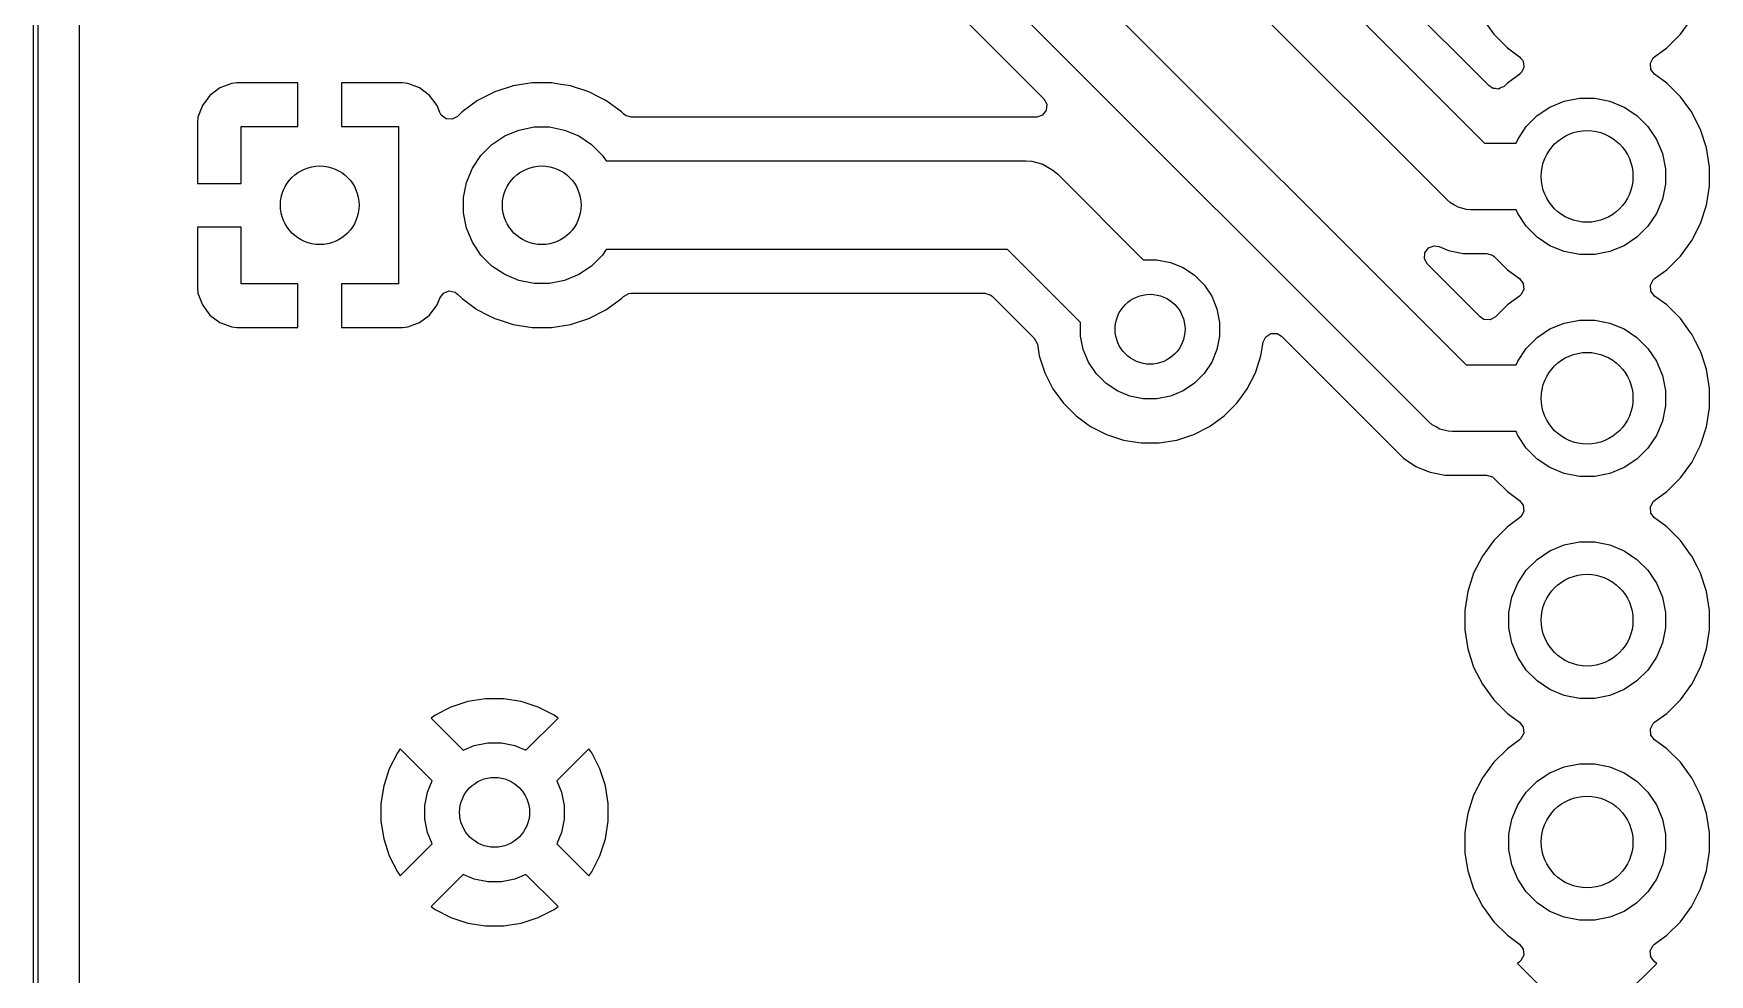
# Model space of a CAD drawing. Extents: x 101.7 to 181.8, y -136.4 to -71.3.
# Drawn here: x 101.72 to 120.9, y -121.31 to -110.53 of the extents above; entities that cross this region are included whole.
import ezdxf

# ---------------------------------------------------------------- set-up
doc = ezdxf.new("R2010")
doc.units = 0
doc.layers.add('BLACK', color=7, linetype='CONTINUOUS')

msp = doc.modelspace()

# ---------------------------------------------------------------- linework, layer by layer
at = {"layer": 'BLACK', "linetype": 'CONTINUOUS'}
for p, q in [((101.725, -136.375), (101.725, -71.375)), ((101.775, -71.4), (101.775, -136.35)), ((102.2505, -119.347682), (102.2505, -101.131947)), ((118.380329, -111.133699), (113.917819, -106.671189)), ((113.381, -106.842184), (118.327816, -111.789)), ((110.881, -107.092184), (118.117816, -114.329)), ((117.900592, -112.439408), (112.730592, -107.269408)), ((117.690592, -114.979408), (110.230592, -107.519408)), ((109.815296, -107.811927), (113.28429, -111.28092)), ((118.302187, -110.364025), (118.431752, -110.542358)), ((120.568242, -110.542365), (120.697815, -110.364022)), ((118.431752, -110.542358), (118.431756, -110.542363)), ((118.431756, -110.542363), (118.587636, -110.698243)), ((120.412365, -110.698242), (120.568242, -110.542365)), ((118.587636, -110.698243), (118.587641, -110.698247)), ((118.587641, -110.698247), (118.727254, -110.799682)), ((118.727254, -110.799682), (118.743107, -110.820241)), ((118.743107, -110.820241), (118.761866, -110.838191)), ((120.2241, -110.875375), (120.256705, -110.81358)), ((120.256705, -110.81358), (120.272745, -110.799682)), ((120.272745, -110.799682), (120.412358, -110.698247)), ((120.412356, -110.698247), (120.412365, -110.698242)), ((120.412358, -110.698247), (120.412356, -110.698247)), ((118.729057, -110.999009), (118.587635, -111.101758)), ((118.730847, -110.997607), (118.729057, -110.999009)), ((118.743293, -110.98642), (118.730847, -110.997607)), ((118.745845, -110.981582), (118.743293, -110.98642)), ((118.755248, -110.972107), (118.745845, -110.981582)), ((118.763784, -110.947584), (118.755248, -110.972107)), ((118.761866, -110.838191), (118.764097, -110.847461)), ((118.775899, -110.924625), (118.763784, -110.947584)), ((118.764097, -110.847461), (118.76992, -110.855012)), ((118.76992, -110.855012), (118.772141, -110.880878)), ((118.772141, -110.880878), (118.778218, -110.906121)), ((118.778218, -110.906121), (118.775083, -110.915126)), ((118.775083, -110.915126), (118.775899, -110.924625)), ((120.230079, -110.944989), (120.2241, -110.875375)), ((120.272745, -111.000318), (120.230079, -110.944989)), ((120.412358, -111.101752), (120.272745, -111.000318)), ((103.857906, -111.156649), (103.742812, -111.242809)), ((103.857913, -111.156645), (103.857906, -111.156649)), ((103.99262, -111.106403), (103.857913, -111.156645)), ((103.992627, -111.106401), (103.99262, -111.106403)), ((104.052155, -111.1), (103.992627, -111.106401)), ((104.75, -111.1), (104.052155, -111.1)), ((104.75, -111.6), (104.75, -111.1)), ((105.947844, -111.1), (105.25, -111.1)), ((105.25, -111.1), (105.25, -111.6)), ((106.007372, -111.106401), (105.947844, -111.1)), ((106.007379, -111.106403), (106.007372, -111.106401)), ((106.142086, -111.156645), (106.007379, -111.106403)), ((106.142093, -111.156649), (106.142086, -111.156645)), ((106.257187, -111.242809), (106.142093, -111.156649)), ((107.002393, -111.202104), (106.805974, -111.302187)), ((107.002396, -111.202103), (107.002393, -111.202104)), ((107.212047, -111.133985), (107.002396, -111.202103)), ((107.357201, -111.110995), (107.212047, -111.133985)), ((107.429778, -111.0995), (107.357201, -111.110995)), ((107.650222, -111.0995), (107.429778, -111.0995)), ((107.759086, -111.116742), (107.650222, -111.0995)), ((107.867952, -111.133985), (107.759086, -111.116742)), ((108.077603, -111.202103), (107.867952, -111.133985)), ((108.077606, -111.202104), (108.077603, -111.202103)), ((108.211096, -111.270122), (108.077606, -111.202104)), ((118.402322, -111.147834), (118.380329, -111.133699)), ((118.410994, -111.156132), (118.402322, -111.147834)), ((118.417073, -111.157315), (118.410994, -111.156132)), ((118.424673, -111.162199), (118.417073, -111.157315)), ((118.452349, -111.164179), (118.424673, -111.162199)), ((118.479577, -111.169477), (118.452349, -111.164179)), ((118.486707, -111.166637), (118.479577, -111.169477)), ((118.494365, -111.167185), (118.486707, -111.166637)), ((118.518716, -111.153888), (118.494365, -111.167185)), ((118.544488, -111.143625), (118.518716, -111.153888)), ((118.550399, -111.138993), (118.544488, -111.143625)), ((118.587635, -111.101758), (118.550399, -111.138993)), ((120.412363, -111.101756), (120.412358, -111.101752)), ((120.568243, -111.257636), (120.412363, -111.101756)), ((103.656645, -111.357913), (103.606403, -111.49262)), ((103.656649, -111.357906), (103.656645, -111.357913)), ((103.742809, -111.242812), (103.656649, -111.357906)), ((103.742812, -111.242809), (103.742809, -111.242812)), ((106.25719, -111.242812), (106.257187, -111.242809)), ((106.34335, -111.357906), (106.25719, -111.242812)), ((106.343354, -111.357913), (106.34335, -111.357906)), ((106.373213, -111.437968), (106.343354, -111.357913)), ((106.805974, -111.302187), (106.627641, -111.431752)), ((108.274022, -111.302185), (108.211096, -111.270122)), ((108.274024, -111.302186), (108.274022, -111.302185)), ((108.274025, -111.302187), (108.274024, -111.302186)), ((108.452358, -111.431752), (108.274025, -111.302187)), ((113.28429, -111.28092), (113.317775, -111.342243)), ((113.317775, -111.342243), (113.312791, -111.411935)), ((118.929046, -111.474291), (119.075743, -111.376271)), ((119.075743, -111.376271), (119.238744, -111.308754)), ((119.238744, -111.308754), (119.411785, -111.274334)), ((119.411785, -111.274334), (119.588215, -111.274334)), ((119.588215, -111.274334), (119.761256, -111.308754)), ((119.761256, -111.308754), (119.924257, -111.376271)), ((119.924257, -111.376271), (120.070954, -111.474291)), ((120.568247, -111.257641), (120.568243, -111.257636)), ((120.622403, -111.332181), (120.568247, -111.257641)), ((120.697815, -111.435978), (120.622403, -111.332181)), ((103.606401, -111.492627), (103.6, -111.552155)), ((103.6, -111.552155), (103.6, -112.25)), ((103.606403, -111.49262), (103.606401, -111.492627)), ((104.1, -112.25), (104.1, -111.6)), ((104.1, -111.6), (104.75, -111.6)), ((105.25, -111.6), (105.9, -111.6)), ((105.9, -111.6), (105.9, -113.4)), ((106.390127, -111.468945), (106.373213, -111.437968)), ((106.44606, -111.510816), (106.390127, -111.468945)), ((106.515752, -111.515801), (106.44606, -111.510816)), ((106.577075, -111.482317), (106.515752, -111.515801)), ((106.627636, -111.431756), (106.577075, -111.482317)), ((106.627641, -111.431752), (106.627636, -111.431756)), ((108.452363, -111.431756), (108.452358, -111.431752)), ((108.475788, -111.455181), (108.452363, -111.431756)), ((108.49643, -111.471815), (108.475788, -111.455181)), ((108.563469, -111.4915), (108.49643, -111.471815)), ((113.179329, -111.4915), (108.563469, -111.4915)), ((113.179333, -111.4915), (113.179329, -111.4915)), ((113.184465, -111.492005), (113.179333, -111.4915)), ((113.205455, -111.492285), (113.184465, -111.492005)), ((113.270919, -111.467868), (113.205455, -111.492285)), ((113.312791, -111.411935), (113.270919, -111.467868)), ((118.706271, -111.745743), (118.804291, -111.599046)), ((118.804291, -111.599046), (118.929046, -111.474291)), ((120.070954, -111.474291), (120.195709, -111.599046)), ((120.195709, -111.599046), (120.293729, -111.745743)), ((120.757011, -111.552155), (120.697815, -111.435978)), ((120.797895, -111.632393), (120.757011, -111.552155)), ((106.969046, -111.804291), (107.115743, -111.706271)), ((107.115743, -111.706271), (107.278744, -111.638754)), ((107.278744, -111.638754), (107.451785, -111.604334)), ((107.451785, -111.604334), (107.628215, -111.604334)), ((107.628215, -111.604334), (107.801256, -111.638754)), ((107.801256, -111.638754), (107.964257, -111.706271)), ((107.964257, -111.706271), (108.110954, -111.804291)), ((118.327816, -111.789), (118.688353, -111.789)), ((118.688353, -111.789), (118.706271, -111.745743)), ((120.293729, -111.745743), (120.361246, -111.908744)), ((120.797895, -111.632394), (120.797895, -111.632393)), ((120.866015, -111.842049), (120.797895, -111.632394)), ((106.746271, -112.075743), (106.844291, -111.929046)), ((106.844291, -111.929046), (106.969046, -111.804291)), ((108.110954, -111.804291), (108.235709, -111.929046)), ((108.235709, -111.929046), (108.277774, -111.992)), ((120.361246, -111.908744), (120.395666, -112.081785)), ((120.9005, -112.059778), (120.866015, -111.842049)), ((106.678754, -112.238744), (106.746271, -112.075743)), ((108.277774, -111.992), (113.08, -111.992)), ((113.08, -111.992), (113.146307, -111.996346)), ((113.146307, -111.996346), (113.274403, -112.030669)), ((113.274403, -112.030669), (113.389251, -112.096977)), ((113.389251, -112.096977), (113.43921, -112.14079)), ((113.43921, -112.14079), (114.422272, -113.123852)), ((120.395666, -112.081785), (120.395666, -112.258215)), ((120.9005, -112.280222), (120.9005, -112.059778)), ((103.6, -112.25), (104.1, -112.25)), ((106.644334, -112.411785), (106.678754, -112.238744)), ((120.395666, -112.258215), (120.361246, -112.431256)), ((120.866015, -112.497951), (120.9005, -112.280222)), ((106.644334, -112.588215), (106.644334, -112.411785)), ((117.938053, -112.472259), (117.900592, -112.439408)), ((117.938062, -112.472268), (117.938053, -112.472259)), ((117.982547, -112.497951), (117.938062, -112.472268)), ((118.024197, -112.521998), (117.982547, -112.497951)), ((118.120269, -112.547741), (118.024197, -112.521998)), ((118.120285, -112.547741), (118.120269, -112.547741)), ((118.17, -112.551), (118.120285, -112.547741)), ((118.688353, -112.551), (118.17, -112.551)), ((118.706271, -112.594257), (118.688353, -112.551)), ((120.361246, -112.431256), (120.293729, -112.594257)), ((120.797895, -112.707606), (120.866015, -112.497951)), ((103.6, -112.75), (103.6, -113.447844)), ((104.1, -112.75), (103.6, -112.75)), ((104.1, -113.4), (104.1, -112.75)), ((106.678754, -112.761256), (106.644334, -112.588215)), ((118.804291, -112.740954), (118.706271, -112.594257)), ((118.929046, -112.865709), (118.804291, -112.740954)), ((120.195709, -112.740954), (120.070954, -112.865709)), ((120.293729, -112.594257), (120.195709, -112.740954)), ((120.697815, -112.904022), (120.797895, -112.707606)), ((106.746271, -112.924257), (106.678754, -112.761256)), ((106.844291, -113.070954), (106.746271, -112.924257)), ((119.075743, -112.963729), (118.929046, -112.865709)), ((120.070954, -112.865709), (119.924257, -112.963729)), ((120.568242, -113.082365), (120.697815, -112.904022)), ((106.969046, -113.195709), (106.844291, -113.070954)), ((108.235709, -113.070954), (108.110954, -113.195709)), ((108.277774, -113.008), (108.235709, -113.070954)), ((112.86958, -113.008), (108.277774, -113.008)), ((113.703852, -113.842272), (112.86958, -113.008)), ((114.422272, -113.123852), (114.578414, -113.123852)), ((114.578414, -113.123852), (114.732228, -113.154448)), ((117.639704, -113.115236), (117.644688, -113.045544)), ((117.673189, -113.176559), (117.639704, -113.115236)), ((117.644688, -113.045544), (117.68656, -112.989611)), ((117.68656, -112.989611), (117.752024, -112.965194)), ((117.752024, -112.965194), (117.808322, -112.974317)), ((117.808322, -112.974317), (117.912871, -113.017622)), ((117.912871, -113.017622), (117.912876, -113.017624)), ((117.912876, -113.017624), (117.91288, -113.017624)), ((117.91288, -113.017624), (117.912881, -113.017625)), ((117.912881, -113.017625), (118.083176, -113.0515)), ((118.083176, -113.0515), (118.083179, -113.0515)), ((118.083179, -113.0515), (118.08318, -113.0515)), ((118.08318, -113.0515), (118.349531, -113.0515)), ((118.349531, -113.0515), (118.41657, -113.071185)), ((118.41657, -113.071185), (118.437212, -113.087819)), ((118.437212, -113.087819), (118.587636, -113.238243)), ((119.238744, -113.031246), (119.075743, -112.963729)), ((119.411785, -113.065666), (119.238744, -113.031246)), ((119.588215, -113.065666), (119.411785, -113.065666)), ((119.761256, -113.031246), (119.588215, -113.065666)), ((119.924257, -112.963729), (119.761256, -113.031246)), ((120.412365, -113.238242), (120.568242, -113.082365)), ((107.115743, -113.293729), (106.969046, -113.195709)), ((107.278744, -113.361246), (107.115743, -113.293729)), ((107.964257, -113.293729), (107.801256, -113.361246)), ((108.110954, -113.195709), (107.964257, -113.293729)), ((114.732228, -113.154448), (114.877117, -113.214463)), ((114.877117, -113.214463), (115.007515, -113.301592)), ((115.007515, -113.301592), (115.118408, -113.412485)), ((118.27533, -113.7787), (117.673189, -113.176559)), ((118.587636, -113.238243), (118.587641, -113.238247)), ((118.587641, -113.238247), (118.727254, -113.339682)), ((120.272745, -113.339682), (120.412358, -113.238247)), ((120.412356, -113.238247), (120.412365, -113.238242)), ((120.412358, -113.238247), (120.412356, -113.238247)), ((103.6, -113.447844), (103.606401, -113.507372)), ((103.606401, -113.507372), (103.606403, -113.507379)), ((103.606403, -113.507379), (103.656645, -113.642086)), ((104.75, -113.4), (104.1, -113.4)), ((104.75, -113.9), (104.75, -113.4)), ((105.9, -113.4), (105.25, -113.4)), ((105.25, -113.4), (105.25, -113.9)), ((106.373213, -113.562031), (106.415084, -113.506097)), ((106.415084, -113.506097), (106.480548, -113.48168)), ((106.480548, -113.48168), (106.548821, -113.496531)), ((106.548821, -113.496531), (106.577076, -113.517683)), ((106.577076, -113.517683), (106.627636, -113.568243)), ((107.451785, -113.395666), (107.278744, -113.361246)), ((107.628215, -113.395666), (107.451785, -113.395666)), ((107.801256, -113.361246), (107.628215, -113.395666)), ((108.475788, -113.544819), (108.537111, -113.511334)), ((108.537111, -113.511334), (108.563469, -113.5085)), ((108.563469, -113.5085), (112.610904, -113.5085)), ((112.610904, -113.5085), (112.677943, -113.528185)), ((115.118408, -113.412485), (115.205537, -113.542883)), ((118.727254, -113.339682), (118.76992, -113.395012)), ((118.775899, -113.464625), (118.743293, -113.52642)), ((118.76992, -113.395012), (118.775899, -113.464625)), ((120.2241, -113.415375), (120.256705, -113.35358)), ((120.230079, -113.484989), (120.2241, -113.415375)), ((120.272745, -113.540318), (120.230079, -113.484989)), ((120.256705, -113.35358), (120.272745, -113.339682)), ((103.656645, -113.642086), (103.656649, -113.642093)), ((103.656649, -113.642093), (103.742809, -113.757187)), ((106.25719, -113.757187), (106.34335, -113.642093)), ((106.34335, -113.642093), (106.343354, -113.642086)), ((106.343354, -113.642086), (106.373213, -113.562031)), ((106.627636, -113.568243), (106.627641, -113.568247)), ((106.627641, -113.568247), (106.783192, -113.68126)), ((106.783192, -113.68126), (106.805978, -113.697815)), ((106.805978, -113.697815), (106.922501, -113.757187)), ((108.077606, -113.797895), (108.274022, -113.697815)), ((108.274022, -113.697815), (108.452365, -113.568242)), ((108.452365, -113.568242), (108.475788, -113.544819)), ((112.677943, -113.528185), (112.698585, -113.544819)), ((112.698585, -113.544819), (113.17541, -114.021644)), ((115.205537, -113.542883), (115.265552, -113.687772)), ((115.265552, -113.687772), (115.296148, -113.841586)), ((118.587642, -113.641751), (118.450692, -113.778701)), ((118.727254, -113.540318), (118.587642, -113.641751)), ((118.743293, -113.52642), (118.727254, -113.540318)), ((120.412358, -113.641752), (120.272745, -113.540318)), ((120.412363, -113.641756), (120.412358, -113.641752)), ((120.568243, -113.797636), (120.412363, -113.641756)), ((103.742809, -113.757187), (103.742812, -113.75719)), ((103.742812, -113.75719), (103.857906, -113.84335)), ((103.857906, -113.84335), (103.857913, -113.843354)), ((103.857913, -113.843354), (103.99262, -113.893596)), ((103.99262, -113.893596), (103.992627, -113.893598)), ((103.992627, -113.893598), (104.052155, -113.899999)), ((104.052155, -113.899999), (104.052172, -113.9)), ((104.052172, -113.9), (104.75, -113.9)), ((105.25, -113.9), (105.947828, -113.9)), ((105.947828, -113.9), (105.947844, -113.899999)), ((105.947844, -113.899999), (106.007372, -113.893598)), ((106.007372, -113.893598), (106.007379, -113.893596)), ((106.007379, -113.893596), (106.142086, -113.843354)), ((106.142086, -113.843354), (106.142093, -113.84335)), ((106.142093, -113.84335), (106.257187, -113.75719)), ((106.257187, -113.75719), (106.25719, -113.757187)), ((106.922501, -113.757187), (107.002393, -113.797895)), ((107.002393, -113.797895), (107.002396, -113.797896)), ((107.002396, -113.797896), (107.063188, -113.817648)), ((107.063188, -113.817648), (107.212049, -113.866015)), ((107.212049, -113.866015), (107.429778, -113.9005)), ((107.429778, -113.9005), (107.429779, -113.9005)), ((107.429779, -113.9005), (107.650221, -113.9005)), ((107.650221, -113.9005), (107.650222, -113.9005)), ((107.650222, -113.9005), (107.867951, -113.866015)), ((107.867951, -113.866015), (108.077606, -113.797895)), ((113.703852, -113.998414), (113.703852, -113.842272)), ((115.296148, -113.841586), (115.296148, -113.998414)), ((118.319677, -113.807201), (118.27533, -113.7787)), ((118.389369, -113.812185), (118.319677, -113.807201)), ((118.450692, -113.778701), (118.389369, -113.812185)), ((119.075743, -113.916271), (119.238744, -113.848754)), ((119.238744, -113.848754), (119.411785, -113.814334)), ((119.411785, -113.814334), (119.588215, -113.814334)), ((119.588215, -113.814334), (119.761256, -113.848754)), ((119.761256, -113.848754), (119.924257, -113.916271)), ((120.568247, -113.797641), (120.568243, -113.797636)), ((120.68126, -113.953192), (120.568247, -113.797641)), ((113.17541, -114.021644), (113.208895, -114.082967)), ((113.208895, -114.082967), (113.210202, -114.089926)), ((113.210202, -114.089926), (113.231522, -114.224531)), ((113.734448, -114.152228), (113.703852, -113.998414)), ((115.296148, -113.998414), (115.265552, -114.152228)), ((115.768477, -114.224534), (115.793224, -114.068288)), ((115.793224, -114.068288), (115.823152, -114.005156)), ((115.823152, -114.005156), (115.882463, -113.968224)), ((115.882463, -113.968224), (115.952326, -113.969222)), ((115.952326, -113.969222), (116.003377, -114.000007)), ((116.003377, -114.000007), (117.398072, -115.394703)), ((118.804291, -114.139046), (118.929046, -114.014291)), ((118.929046, -114.014291), (119.075743, -113.916271)), ((119.924257, -113.916271), (120.070954, -114.014291)), ((120.070954, -114.014291), (120.195709, -114.139046)), ((120.697815, -113.975978), (120.68126, -113.953192)), ((120.741411, -114.061539), (120.697815, -113.975978)), ((120.797895, -114.172393), (120.741411, -114.061539)), ((113.231522, -114.224531), (113.231523, -114.224533)), ((113.231523, -114.224533), (113.231523, -114.224534)), ((113.231523, -114.224534), (113.29478, -114.419219)), ((113.794463, -114.297117), (113.734448, -114.152228)), ((115.265552, -114.152228), (115.205537, -114.297117)), ((115.70522, -114.419219), (115.768477, -114.224534)), ((118.688353, -114.329), (118.706271, -114.285743)), ((118.706271, -114.285743), (118.804291, -114.139046)), ((120.195709, -114.139046), (120.293729, -114.285743)), ((120.293729, -114.285743), (120.361246, -114.448744)), ((120.797896, -114.172396), (120.797895, -114.172393)), ((120.811273, -114.213567), (120.797896, -114.172396)), ((120.866015, -114.382049), (120.811273, -114.213567)), ((113.29478, -114.419219), (113.336335, -114.500776)), ((113.881592, -114.427515), (113.794463, -114.297117)), ((113.992485, -114.538408), (113.881592, -114.427515)), ((115.118408, -114.427515), (115.007515, -114.538408)), ((115.205537, -114.297117), (115.118408, -114.427515)), ((115.612287, -114.60161), (115.70522, -114.419219)), ((118.117816, -114.329), (118.688353, -114.329)), ((120.361246, -114.448744), (120.395666, -114.621785)), ((120.9005, -114.599778), (120.866015, -114.382049)), ((113.336335, -114.500776), (113.387715, -114.601613)), ((113.387715, -114.601613), (113.508028, -114.767213)), ((114.122883, -114.625537), (113.992485, -114.538408)), ((114.267772, -114.685552), (114.122883, -114.625537)), ((114.877117, -114.625537), (114.732228, -114.685552)), ((115.007515, -114.538408), (114.877117, -114.625537)), ((115.544732, -114.69459), (115.612287, -114.60161)), ((120.395666, -114.621785), (120.395666, -114.798215)), ((120.9005, -114.820222), (120.9005, -114.599778)), ((113.508028, -114.767213), (113.652786, -114.911971)), ((114.421586, -114.716148), (114.267772, -114.685552)), ((114.578414, -114.716148), (114.421586, -114.716148)), ((114.732228, -114.685552), (114.578414, -114.716148)), ((115.347219, -114.911966), (115.491966, -114.767219)), ((115.491966, -114.767219), (115.491968, -114.767215)), ((115.491968, -114.767215), (115.491971, -114.767213)), ((115.491971, -114.767213), (115.544732, -114.69459)), ((120.395666, -114.798215), (120.361246, -114.971256)), ((120.866015, -115.037951), (120.9005, -114.820222)), ((113.652786, -114.911971), (113.777402, -115.002508)), ((113.777402, -115.002508), (113.81839, -115.032287)), ((113.81839, -115.032287), (113.932029, -115.090189)), ((114.999219, -115.12522), (115.18161, -115.032287)), ((115.18161, -115.032287), (115.27459, -114.964732)), ((115.27459, -114.964732), (115.347213, -114.911971)), ((115.347213, -114.911971), (115.347215, -114.911968)), ((115.347215, -114.911968), (115.347219, -114.911966)), ((117.728053, -115.012259), (117.690592, -114.979408)), ((117.728062, -115.012268), (117.728053, -115.012259)), ((117.772547, -115.037951), (117.728062, -115.012268)), ((117.814197, -115.061998), (117.772547, -115.037951)), ((120.361246, -114.971256), (120.293729, -115.134257)), ((120.797895, -115.247606), (120.866015, -115.037951)), ((113.932029, -115.090189), (114.000776, -115.125218)), ((114.000776, -115.125218), (114.000778, -115.125218)), ((114.000778, -115.125218), (114.000781, -115.12522)), ((114.000781, -115.12522), (114.105137, -115.159127)), ((114.105137, -115.159127), (114.195465, -115.188477)), ((114.195465, -115.188477), (114.296557, -115.204488)), ((114.296557, -115.204488), (114.397648, -115.2205)), ((114.397648, -115.2205), (114.397649, -115.2205)), ((114.397649, -115.2205), (114.602351, -115.2205)), ((114.602351, -115.2205), (114.602352, -115.2205)), ((114.602352, -115.2205), (114.804534, -115.188477)), ((114.804534, -115.188477), (114.999219, -115.12522)), ((117.910269, -115.087741), (117.814197, -115.061998)), ((117.910285, -115.087741), (117.910269, -115.087741)), ((117.96, -115.091), (117.910285, -115.087741)), ((118.688353, -115.091), (117.96, -115.091)), ((118.706271, -115.134257), (118.688353, -115.091)), ((118.804291, -115.280954), (118.706271, -115.134257)), ((120.293729, -115.134257), (120.195709, -115.280954)), ((117.398072, -115.394703), (117.398073, -115.394704)), ((117.398073, -115.394704), (117.542456, -115.491177)), ((118.929046, -115.405709), (118.804291, -115.280954)), ((119.075743, -115.503729), (118.929046, -115.405709)), ((120.070954, -115.405709), (119.924257, -115.503729)), ((120.195709, -115.280954), (120.070954, -115.405709)), ((120.697815, -115.444022), (120.797895, -115.247606)), ((117.542456, -115.491177), (117.641868, -115.532354)), ((117.641868, -115.532354), (117.702876, -115.557624)), ((117.702876, -115.557624), (117.70288, -115.557624)), ((117.70288, -115.557624), (117.702881, -115.557625)), ((117.702881, -115.557625), (117.873176, -115.5915)), ((117.873176, -115.5915), (117.873179, -115.5915)), ((117.873179, -115.5915), (117.87318, -115.5915)), ((117.87318, -115.5915), (118.349531, -115.5915)), ((118.349531, -115.5915), (118.41657, -115.611185)), ((118.41657, -115.611185), (118.437212, -115.627819)), ((118.437212, -115.627819), (118.587636, -115.778243)), ((119.238744, -115.571246), (119.075743, -115.503729)), ((119.411785, -115.605666), (119.238744, -115.571246)), ((119.588215, -115.605666), (119.411785, -115.605666)), ((119.761256, -115.571246), (119.588215, -115.605666)), ((119.924257, -115.503729), (119.761256, -115.571246)), ((120.412365, -115.778242), (120.568242, -115.622365)), ((120.568242, -115.622365), (120.697815, -115.444022)), ((118.587636, -115.778243), (118.587641, -115.778247)), ((118.587641, -115.778247), (118.727254, -115.879682)), ((120.272745, -115.879682), (120.412358, -115.778247)), ((120.412356, -115.778247), (120.412365, -115.778242)), ((120.412358, -115.778247), (120.412356, -115.778247)), ((118.727254, -115.879682), (118.76992, -115.935012)), ((118.775899, -116.004625), (118.743293, -116.06642)), ((118.76992, -115.935012), (118.775899, -116.004625)), ((120.2241, -115.955375), (120.256705, -115.89358)), ((120.230079, -116.024989), (120.2241, -115.955375)), ((120.256705, -115.89358), (120.272745, -115.879682)), ((118.587636, -116.181756), (118.431756, -116.337636)), ((118.587641, -116.181752), (118.587636, -116.181756)), ((118.727254, -116.080318), (118.587641, -116.181752)), ((118.743293, -116.06642), (118.727254, -116.080318)), ((120.272745, -116.080318), (120.230079, -116.024989)), ((120.412358, -116.181752), (120.272745, -116.080318)), ((120.412363, -116.181756), (120.412358, -116.181752)), ((120.568243, -116.337636), (120.412363, -116.181756)), ((118.431752, -116.337641), (118.302187, -116.515974)), ((118.431756, -116.337636), (118.431752, -116.337641)), ((119.075743, -116.456271), (119.238744, -116.388754)), ((119.238744, -116.388754), (119.411785, -116.354334)), ((119.411785, -116.354334), (119.588215, -116.354334)), ((119.588215, -116.354334), (119.761256, -116.388754)), ((119.761256, -116.388754), (119.924257, -116.456271)), ((120.568247, -116.337641), (120.568243, -116.337636)), ((120.68126, -116.493192), (120.568247, -116.337641)), ((118.302187, -116.515974), (118.202104, -116.712393)), ((118.804291, -116.679046), (118.929046, -116.554291)), ((118.929046, -116.554291), (119.075743, -116.456271)), ((119.924257, -116.456271), (120.070954, -116.554291)), ((120.070954, -116.554291), (120.195709, -116.679046)), ((120.697815, -116.515978), (120.68126, -116.493192)), ((120.763237, -116.644375), (120.697815, -116.515978)), ((118.202103, -116.712396), (118.133985, -116.922047)), ((118.202104, -116.712393), (118.202103, -116.712396)), ((118.706271, -116.825743), (118.804291, -116.679046)), ((120.195709, -116.679046), (120.293729, -116.825743)), ((120.797895, -116.712393), (120.763237, -116.644375)), ((120.797895, -116.712394), (120.797895, -116.712393)), ((120.866015, -116.922049), (120.797895, -116.712394)), ((118.133985, -116.922047), (118.0995, -117.139778)), ((118.638754, -116.988744), (118.706271, -116.825743)), ((120.293729, -116.825743), (120.361246, -116.988744)), ((120.9005, -117.139778), (120.866015, -116.922049)), ((118.0995, -117.139778), (118.0995, -117.360221)), ((118.604334, -117.161785), (118.638754, -116.988744)), ((118.604334, -117.338215), (118.604334, -117.161785)), ((120.361246, -116.988744), (120.395666, -117.161785)), ((120.395666, -117.161785), (120.395666, -117.338215)), ((120.9005, -117.360222), (120.9005, -117.139778)), ((118.638754, -117.511256), (118.604334, -117.338215)), ((120.395666, -117.338215), (120.361246, -117.511256)), ((118.0995, -117.360221), (118.133985, -117.577952)), ((118.706271, -117.674257), (118.638754, -117.511256)), ((120.361246, -117.511256), (120.293729, -117.674257)), ((120.866015, -117.577951), (120.9005, -117.360222)), ((118.133985, -117.577952), (118.202103, -117.787603)), ((118.804291, -117.820954), (118.706271, -117.674257)), ((120.293729, -117.674257), (120.195709, -117.820954)), ((120.797895, -117.787606), (120.866015, -117.577951)), ((118.202103, -117.787603), (118.202104, -117.787606)), ((118.202104, -117.787606), (118.302187, -117.984025)), ((118.929046, -117.945709), (118.804291, -117.820954)), ((120.195709, -117.820954), (120.070954, -117.945709)), ((120.697815, -117.984022), (120.797895, -117.787606)), ((118.302187, -117.984025), (118.431752, -118.162358)), ((119.075743, -118.043729), (118.929046, -117.945709)), ((119.238744, -118.111246), (119.075743, -118.043729)), ((119.411785, -118.145666), (119.238744, -118.111246)), ((119.761256, -118.111246), (119.588215, -118.145666)), ((119.924257, -118.043729), (119.761256, -118.111246)), ((120.070954, -117.945709), (119.924257, -118.043729)), ((120.568242, -118.162365), (120.697815, -117.984022)), ((106.500968, -118.245244), (106.318644, -118.338143)), ((106.695582, -118.182009), (106.500968, -118.245244)), ((106.897683, -118.15), (106.695582, -118.182009)), ((107.102317, -118.15), (106.897683, -118.15)), ((107.304417, -118.182009), (107.102317, -118.15)), ((107.499031, -118.245244), (107.304417, -118.182009)), ((107.68135, -118.338141), (107.499031, -118.245244)), ((118.431752, -118.162358), (118.431756, -118.162363)), ((118.431756, -118.162363), (118.587636, -118.318243)), ((119.588215, -118.145666), (119.411785, -118.145666)), ((120.412365, -118.318242), (120.568242, -118.162365)), ((106.318644, -118.338143), (106.274077, -118.370523)), ((106.274077, -118.370523), (106.274077, -118.370524)), ((106.274077, -118.370524), (106.640655, -118.737101)), ((107.359344, -118.737101), (107.725922, -118.370524)), ((107.681359, -118.338147), (107.68135, -118.338141)), ((107.725921, -118.370523), (107.681359, -118.338147)), ((107.725922, -118.370524), (107.725921, -118.370523)), ((118.587636, -118.318243), (118.587641, -118.318247)), ((118.587641, -118.318247), (118.727254, -118.419682)), ((118.727254, -118.419682), (118.76992, -118.475012)), ((118.76992, -118.475012), (118.775899, -118.544625)), ((120.2241, -118.495375), (120.256705, -118.43358)), ((120.230079, -118.564989), (120.2241, -118.495375)), ((120.256705, -118.43358), (120.272745, -118.419682)), ((120.272745, -118.419682), (120.412358, -118.318247)), ((120.412356, -118.318247), (120.412365, -118.318242)), ((120.412358, -118.318247), (120.412356, -118.318247)), ((106.640655, -118.737101), (106.767772, -118.684448)), ((106.767772, -118.684448), (106.921586, -118.653852)), ((106.921586, -118.653852), (107.078414, -118.653852)), ((107.078414, -118.653852), (107.232228, -118.684448)), ((107.232228, -118.684448), (107.359344, -118.737101)), ((118.727254, -118.620318), (118.587641, -118.721752)), ((118.743293, -118.60642), (118.727254, -118.620318)), ((118.775899, -118.544625), (118.743293, -118.60642)), ((120.272745, -118.620318), (120.230079, -118.564989)), ((120.412358, -118.721752), (120.272745, -118.620318)), ((105.888143, -118.768644), (105.795244, -118.950968)), ((105.920523, -118.724077), (105.888143, -118.768644)), ((105.920524, -118.724077), (105.920523, -118.724077)), ((106.287101, -119.090654), (105.920524, -118.724077)), ((108.079474, -118.724076), (107.712897, -119.090652)), ((108.079474, -118.724077), (108.079474, -118.724076)), ((108.111859, -118.76865), (108.079474, -118.724077)), ((108.204755, -118.950968), (108.111859, -118.76865)), ((118.431752, -118.877641), (118.302187, -119.055974)), ((118.431756, -118.877636), (118.431752, -118.877641)), ((118.587636, -118.721756), (118.431756, -118.877636)), ((118.587641, -118.721752), (118.587636, -118.721756)), ((120.412363, -118.721756), (120.412358, -118.721752)), ((120.568243, -118.877636), (120.412363, -118.721756)), ((120.568247, -118.877641), (120.568243, -118.877636)), ((120.662982, -119.008034), (120.568247, -118.877641)), ((105.795244, -118.950968), (105.732009, -119.145582)), ((108.26799, -119.145582), (108.204755, -118.950968)), ((118.302187, -119.055974), (118.202104, -119.252393)), ((118.929046, -119.094291), (119.075743, -118.996271)), ((119.075743, -118.996271), (119.238744, -118.928754)), ((119.238744, -118.928754), (119.411785, -118.894334)), ((119.411785, -118.894334), (119.588215, -118.894334)), ((119.588215, -118.894334), (119.761256, -118.928754)), ((119.761256, -118.928754), (119.924257, -118.996271)), ((119.924257, -118.996271), (120.070954, -119.094291)), ((120.697815, -119.055978), (120.662982, -119.008034)), ((120.763237, -119.184375), (120.697815, -119.055978)), ((105.732009, -119.145582), (105.7, -119.347682)), ((106.203852, -119.371586), (106.234448, -119.217772)), ((106.234448, -119.217772), (106.287101, -119.090654)), ((107.712897, -119.090652), (107.765552, -119.217772)), ((107.765552, -119.217772), (107.796148, -119.371586)), ((108.3, -119.347682), (108.26799, -119.145582)), ((118.202103, -119.252396), (118.133985, -119.462047)), ((118.202104, -119.252393), (118.202103, -119.252396)), ((118.706271, -119.365743), (118.804291, -119.219046)), ((118.804291, -119.219046), (118.929046, -119.094291)), ((120.070954, -119.094291), (120.195709, -119.219046)), ((120.195709, -119.219046), (120.293729, -119.365743)), ((120.797895, -119.252393), (120.763237, -119.184375)), ((120.797896, -119.252396), (120.797895, -119.252393)), ((120.831955, -119.357221), (120.797896, -119.252396)), ((102.2505, -135.7505), (102.2505, -119.347682)), ((105.7, -119.347682), (105.7, -119.552317)), ((106.203852, -119.528414), (106.203852, -119.371586)), ((107.796148, -119.371586), (107.796148, -119.528414)), ((108.3, -119.552317), (108.3, -119.347682)), ((118.133985, -119.462047), (118.119688, -119.552317)), ((118.638754, -119.528744), (118.706271, -119.365743)), ((120.293729, -119.365743), (120.361246, -119.528744)), ((120.866015, -119.462049), (120.831955, -119.357221)), ((120.9005, -119.679778), (120.866015, -119.462049)), ((105.7, -119.552317), (105.732009, -119.754417)), ((106.234448, -119.682228), (106.203852, -119.528414)), ((107.796148, -119.528414), (107.765552, -119.682228)), ((108.26799, -119.754417), (108.3, -119.552317)), ((118.119688, -119.552317), (118.0995, -119.679778)), ((118.604334, -119.701785), (118.638754, -119.528744)), ((120.361246, -119.528744), (120.395666, -119.701785)), ((105.732009, -119.754417), (105.795244, -119.949031)), ((105.920524, -120.175922), (106.287101, -119.809344)), ((106.287101, -119.809344), (106.234448, -119.682228)), ((107.765552, -119.682228), (107.712898, -119.809345)), ((107.712898, -119.809345), (108.079474, -120.175921)), ((108.204755, -119.949031), (108.26799, -119.754417)), ((118.0995, -119.679778), (118.0995, -119.900222)), ((118.604334, -119.878215), (118.604334, -119.701785)), ((120.395666, -119.701785), (120.395666, -119.878215)), ((120.9005, -119.900222), (120.9005, -119.679778)), ((105.795244, -119.949031), (105.888141, -120.13135)), ((108.111859, -120.131349), (108.204755, -119.949031)), ((118.0995, -119.900222), (118.102244, -119.917547)), ((118.102244, -119.917547), (118.133985, -120.117952)), ((118.638754, -120.051256), (118.604334, -119.878215)), ((120.395666, -119.878215), (120.361246, -120.051256)), ((120.866015, -120.117951), (120.9005, -119.900222)), ((105.888141, -120.13135), (105.888147, -120.131359)), ((105.888147, -120.131359), (105.920523, -120.175921)), ((105.920523, -120.175921), (105.920524, -120.175922)), ((106.640653, -120.162897), (106.274076, -120.529474)), ((106.767772, -120.215552), (106.640653, -120.162897)), ((106.921586, -120.246148), (106.767772, -120.215552)), ((107.232228, -120.215552), (107.078414, -120.246148)), ((107.359345, -120.162898), (107.232228, -120.215552)), ((107.725921, -120.529474), (107.359345, -120.162898)), ((108.079474, -120.175921), (108.111859, -120.131349)), ((118.133985, -120.117952), (118.202103, -120.327603)), ((118.706271, -120.214257), (118.638754, -120.051256)), ((118.804291, -120.360954), (118.706271, -120.214257)), ((120.293729, -120.214257), (120.195709, -120.360954)), ((120.361246, -120.051256), (120.293729, -120.214257)), ((120.797895, -120.327606), (120.866015, -120.117951)), ((107.078414, -120.246148), (106.921586, -120.246148)), ((118.202103, -120.327603), (118.202104, -120.327606)), ((118.202104, -120.327606), (118.302187, -120.524025)), ((118.929046, -120.485709), (118.804291, -120.360954)), ((120.195709, -120.360954), (120.070954, -120.485709)), ((120.697815, -120.524022), (120.797895, -120.327606)), ((106.274076, -120.529474), (106.31865, -120.561859)), ((106.31865, -120.561859), (106.500968, -120.654755)), ((107.499031, -120.654755), (107.681349, -120.561859)), ((107.681349, -120.561859), (107.725921, -120.529474)), ((118.302187, -120.524025), (118.431752, -120.702358)), ((119.075743, -120.583729), (118.929046, -120.485709)), ((119.238744, -120.651246), (119.075743, -120.583729)), ((119.924257, -120.583729), (119.761256, -120.651246)), ((120.070954, -120.485709), (119.924257, -120.583729)), ((120.568242, -120.702365), (120.697815, -120.524022)), ((106.500968, -120.654755), (106.695582, -120.71799)), ((106.695582, -120.71799), (106.897683, -120.75)), ((106.897683, -120.75), (107.102317, -120.75)), ((107.102317, -120.75), (107.304417, -120.71799)), ((107.304417, -120.71799), (107.499031, -120.654755)), ((118.431752, -120.702358), (118.431756, -120.702363)), ((118.431756, -120.702363), (118.58764, -120.858247)), ((119.411785, -120.685666), (119.238744, -120.651246)), ((119.588215, -120.685666), (119.411785, -120.685666)), ((119.761256, -120.651246), (119.588215, -120.685666)), ((120.412365, -120.858242), (120.568242, -120.702365)), ((118.58764, -120.858247), (118.727679, -120.95999)), ((118.727679, -120.95999), (118.770345, -121.015319)), ((120.223674, -121.035685), (120.256279, -120.973889)), ((120.256279, -120.973889), (120.272313, -120.959994)), ((120.272313, -120.959994), (120.412365, -120.858242)), ((118.727679, -121.160626), (118.702485, -121.17893)), ((118.702485, -121.17893), (118.702485, -121.178932)), ((118.702485, -121.178932), (119.0662, -121.542647)), ((118.743719, -121.146728), (118.727679, -121.160626)), ((118.776324, -121.084933), (118.743719, -121.146728)), ((118.770345, -121.015319), (118.776324, -121.084933)), ((119.933798, -121.542646), (120.297513, -121.178932)), ((120.229653, -121.105298), (120.223674, -121.035685)), ((120.272319, -121.160628), (120.229653, -121.105298)), ((120.297513, -121.178932), (120.272319, -121.160628))]:
    msp.add_line(p, q, dxfattribs=at)
at = {"layer": 'BLACK'}
for centre, radius in [((119.5, -112.17), 0.525), ((119.5, -112.17), 0.525), ((105, -112.5), 0.45), ((105, -112.5), 0.45), ((107.54, -112.5), 0.45), ((107.54, -112.5), 0.45), ((114.5, -113.92), 0.4), ((114.5, -113.92), 0.4), ((119.5, -114.71), 0.525), ((119.5, -114.71), 0.525), ((119.5, -117.25), 0.525), ((119.5, -117.25), 0.525), ((107, -119.45), 0.4), ((107, -119.45), 0.4), ((119.5, -119.79), 0.525), ((119.5, -119.79), 0.525)]:
    msp.add_circle(centre, radius, dxfattribs=at)
at = {"layer": 'WHITE'}
for centre, radius in [((119.5, -112.17), 0.525), ((105, -112.5), 0.45), ((107.54, -112.5), 0.45), ((114.5, -113.92), 0.4), ((119.5, -114.71), 0.525), ((119.5, -117.25), 0.525), ((107, -119.45), 0.4), ((119.5, -119.79), 0.525)]:
    msp.add_circle(centre, radius, dxfattribs=at)

doc.saveas('drawing.dxf')
